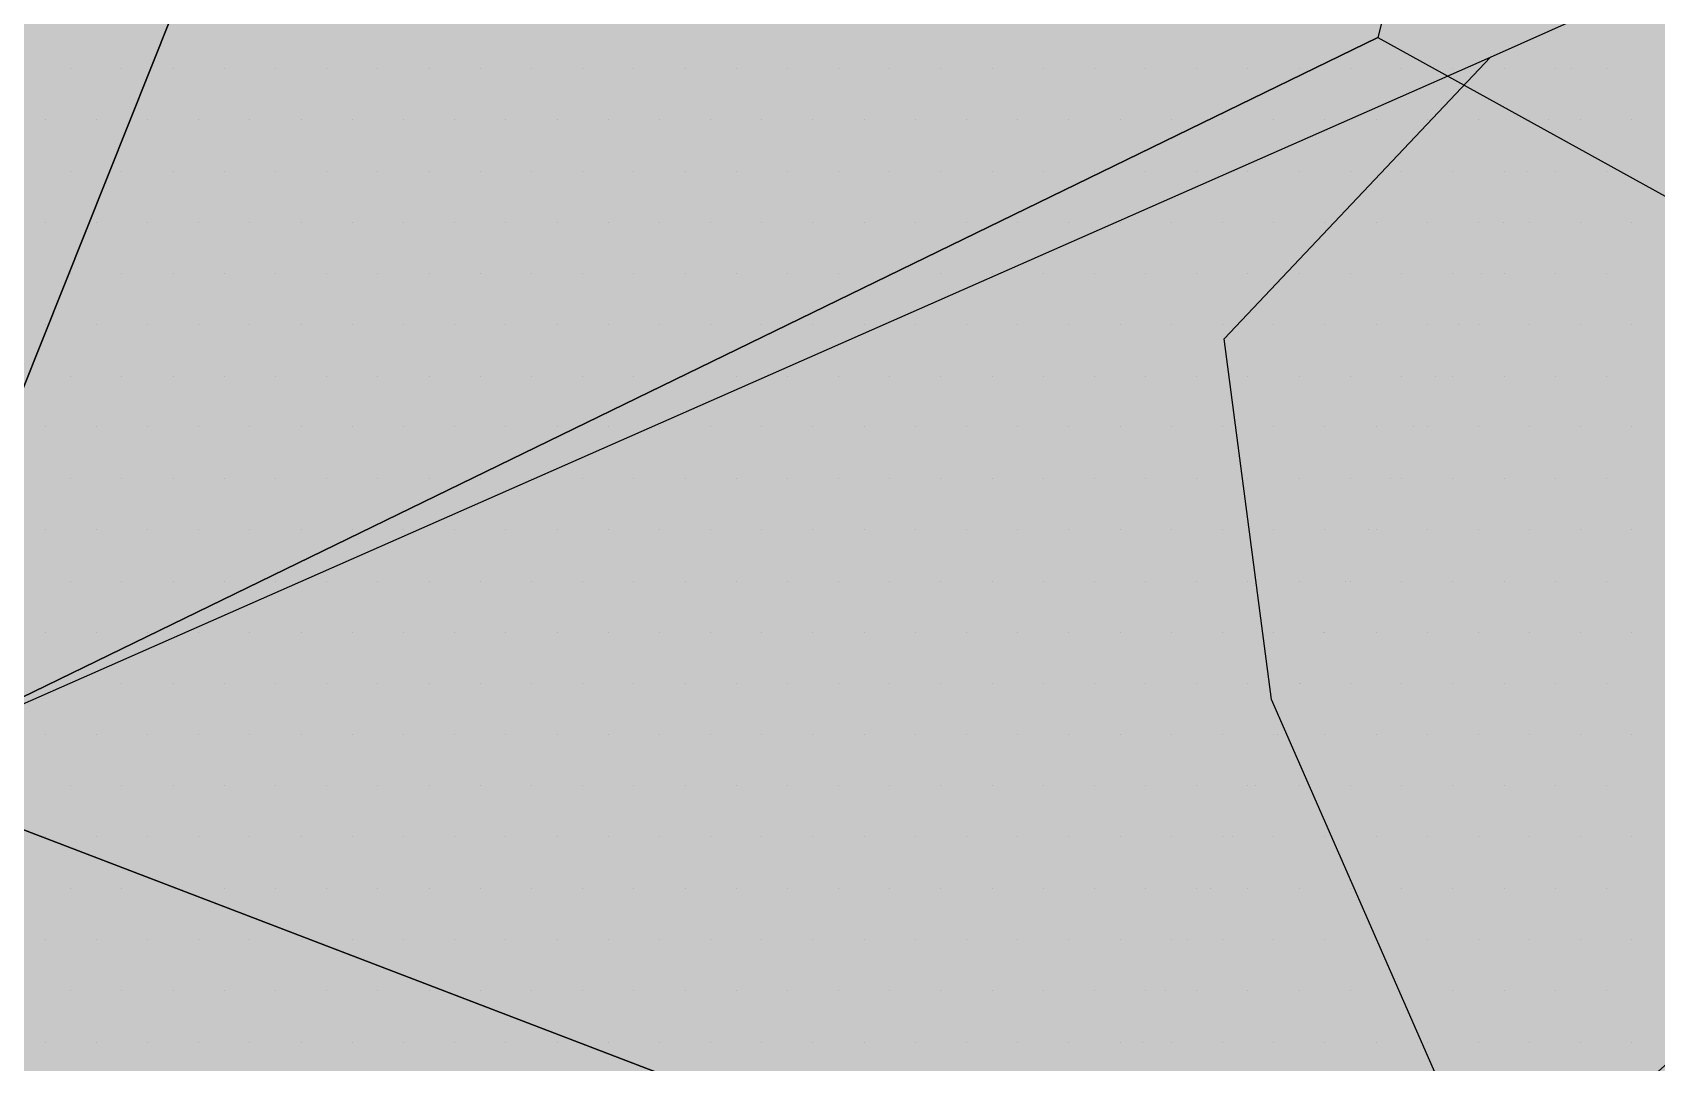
# Paper-space layout 'TOP_A1_00200_01-01-2017_MODELE' of a CAD drawing. Header units: millimetres. Extents: x -52 to 293, y -3 to 294.
# Drawn here: x -16.64 to -13.73, y 57.367 to 59.212 of the extents above; entities that cross this region are included whole.
import ezdxf

# ---------------------------------------------------------------- set-up
doc = ezdxf.new("R2010")
doc.units = ezdxf.units.MM
doc.header["$LTSCALE"] = 2
doc.linetypes.add('CACHEX2', pattern=[0.75, 0.5, -0.25])
for name, color, linetype in [('CALQUE_7', 4, 'Continuous'), ('CARTOUCHE', 7, 'Continuous'), ('rosace', 7, 'Continuous')]:
    doc.layers.add(name, color=color, linetype=linetype)

# ---------------------------------------------------------------- blocks, each defined once
blk = doc.blocks.new('A$C715108E3')
at = {"layer": 'CALQUE_7', "color": 131}
for p, q in [((-7.8185, -10.8542), (-7.8185, -10.8542)), ((-7.7267, -10.8542), (-7.7267, -10.8542)), ((-7.635, -10.8542), (-7.635, -10.8542)), ((-7.5434, -10.8542), (-7.5434, -10.8542)), ((-7.4515, -10.8542), (-7.4515, -10.8542)), ((-7.3597, -10.8542), (-7.3597, -10.8542)), ((-7.2683, -10.8542), (-7.2683, -10.8542)), ((-7.1764, -10.8542), (-7.1764, -10.8542)), ((-7.0846, -10.8542), (-7.0846, -10.8542)), ((-6.9928, -10.8542), (-6.9928, -10.8542)), ((-6.9013, -10.8542), (-6.9013, -10.8542)), ((-6.8095, -10.8542), (-6.8095, -10.8542)), ((-6.7175, -10.8542), (-6.7175, -10.8542)), ((-6.6262, -10.8542), (-6.6262, -10.8542)), ((-6.5342, -10.8542), (-6.5342, -10.8542)), ((-6.4421, -10.8542), (-6.4421, -10.8542)), ((-6.3509, -10.8542), (-6.3509, -10.8542)), ((-6.2589, -10.8542), (-6.2589, -10.8542)), ((-6.1672, -10.8542), (-6.1672, -10.8542)), ((-6.0757, -10.8542), (-6.0757, -10.8542)), ((-5.9841, -10.8542), (-5.9841, -10.8542)), ((-5.8921, -10.8542), (-5.8921, -10.8542)), ((-5.8001, -10.8542), (-5.8001, -10.8542)), ((-5.7088, -10.8542), (-5.7088, -10.8542)), ((-5.6168, -10.8542), (-5.6168, -10.8542)), ((-5.5249, -10.8542), (-5.5249, -10.8542)), ((-5.4335, -10.8542), (-5.4335, -10.8542)), ((-5.3417, -10.8542), (-5.3417, -10.8542)), ((-5.2498, -10.8542), (-5.2498, -10.8542)), ((-5.1584, -10.8542), (-5.1584, -10.8542)), ((-5.1287, -10.8542), (-5.1287, -10.8542)), ((-5.0665, -10.8542), (-5.0665, -10.8542)), ((-7.8642, -10.9455), (-7.8642, -10.9455)), ((-7.7724, -10.9455), (-7.7724, -10.9455)), ((-7.6809, -10.9455), (-7.6809, -10.9455)), ((-7.5891, -10.9455), (-7.5891, -10.9455)), ((-7.4973, -10.9455), (-7.4973, -10.9455)), ((-7.4058, -10.9455), (-7.4058, -10.9455)), ((-7.314, -10.9455), (-7.314, -10.9455)), ((-7.2222, -10.9455), (-7.2222, -10.9455)), ((-7.1307, -10.9455), (-7.1307, -10.9455)), ((-7.0389, -10.9455), (-7.0389, -10.9455)), ((-6.947, -10.9455), (-6.947, -10.9455)), ((-6.855, -10.9455), (-6.855, -10.9455)), ((-6.7637, -10.9455), (-6.7637, -10.9455)), ((-6.6719, -10.9455), (-6.6719, -10.9455)), ((-6.5799, -10.9455), (-6.5799, -10.9455)), ((-6.4886, -10.9455), (-6.4886, -10.9455)), ((-6.3966, -10.9455), (-6.3966, -10.9455)), ((-6.305, -10.9455), (-6.305, -10.9455)), ((-6.2133, -10.9455), (-6.2133, -10.9455)), ((-6.1213, -10.9455), (-6.1213, -10.9455)), ((-6.0296, -10.9455), (-6.0296, -10.9455)), ((-5.9376, -10.9455), (-5.9376, -10.9455)), ((-5.8464, -10.9455), (-5.8464, -10.9455)), ((-5.7543, -10.9455), (-5.7543, -10.9455)), ((-5.6625, -10.9455), (-5.6625, -10.9455)), ((-5.571, -10.9455), (-5.571, -10.9455)), ((-5.4792, -10.9455), (-5.4792, -10.9455)), ((-5.3874, -10.9455), (-5.3874, -10.9455)), ((-5.2959, -10.9455), (-5.2959, -10.9455)), ((-5.2041, -10.9455), (-5.2041, -10.9455)), ((-5.1696, -10.9457), (-5.1696, -10.9457)), ((-5.1123, -10.9457), (-5.1123, -10.9457)), ((-5.0208, -10.9457), (-5.0208, -10.9457)), ((-7.8185, -11.0383), (-7.8185, -11.0383)), ((-7.7267, -11.0383), (-7.7267, -11.0383)), ((-7.635, -11.0383), (-7.635, -11.0383)), ((-7.5434, -11.0383), (-7.5434, -11.0383)), ((-7.4515, -11.0383), (-7.4515, -11.0383)), ((-7.3597, -11.0383), (-7.3597, -11.0383)), ((-7.2683, -11.0383), (-7.2683, -11.0383)), ((-7.1764, -11.0383), (-7.1764, -11.0383)), ((-7.0846, -11.0383), (-7.0846, -11.0383)), ((-6.9928, -11.0383), (-6.9928, -11.0383)), ((-6.9013, -11.0383), (-6.9013, -11.0383)), ((-6.8095, -11.0383), (-6.8095, -11.0383)), ((-6.7175, -11.0383), (-6.7175, -11.0383)), ((-6.6262, -11.0383), (-6.6262, -11.0383)), ((-6.5342, -11.0383), (-6.5342, -11.0383)), ((-6.4421, -11.0383), (-6.4421, -11.0383)), ((-6.3509, -11.0383), (-6.3509, -11.0383)), ((-6.2589, -11.0383), (-6.2589, -11.0383)), ((-6.1672, -11.0383), (-6.1672, -11.0383)), ((-6.0757, -11.0383), (-6.0757, -11.0383)), ((-5.9841, -11.0383), (-5.9841, -11.0383)), ((-5.8921, -11.0383), (-5.8921, -11.0383)), ((-5.8001, -11.0383), (-5.8001, -11.0383)), ((-5.7088, -11.0383), (-5.7088, -11.0383)), ((-5.6168, -11.0383), (-5.6168, -11.0383)), ((-5.5249, -11.0383), (-5.5249, -11.0383)), ((-5.4335, -11.0383), (-5.4335, -11.0383)), ((-5.3417, -11.0383), (-5.3417, -11.0383)), ((-5.2498, -11.0383), (-5.2498, -11.0383)), ((-5.2101, -11.0383), (-5.2101, -11.0383)), ((-5.1584, -11.0383), (-5.1584, -11.0383)), ((-5.0665, -11.0383), (-5.0665, -11.0383)), ((-7.8642, -11.1293), (-7.8642, -11.1293)), ((-7.7724, -11.1293), (-7.7724, -11.1293)), ((-7.6809, -11.1293), (-7.6809, -11.1293)), ((-7.5891, -11.1293), (-7.5891, -11.1293)), ((-7.4973, -11.1293), (-7.4973, -11.1293)), ((-7.4058, -11.1293), (-7.4058, -11.1293)), ((-7.314, -11.1293), (-7.314, -11.1293)), ((-7.2222, -11.1293), (-7.2222, -11.1293)), ((-7.1307, -11.1293), (-7.1307, -11.1293)), ((-7.0389, -11.1293), (-7.0389, -11.1293)), ((-6.947, -11.1293), (-6.947, -11.1293)), ((-6.855, -11.1293), (-6.855, -11.1293)), ((-6.7637, -11.1293), (-6.7637, -11.1293)), ((-6.6719, -11.1293), (-6.6719, -11.1293)), ((-6.5799, -11.1293), (-6.5799, -11.1293)), ((-6.4886, -11.1293), (-6.4886, -11.1293)), ((-6.3966, -11.1293), (-6.3966, -11.1293)), ((-6.305, -11.1293), (-6.305, -11.1293)), ((-6.2133, -11.1293), (-6.2133, -11.1293)), ((-6.1213, -11.1293), (-6.1213, -11.1293)), ((-6.0296, -11.1293), (-6.0296, -11.1293)), ((-5.9376, -11.1293), (-5.9376, -11.1293)), ((-5.8464, -11.1293), (-5.8464, -11.1293)), ((-5.7543, -11.1293), (-5.7543, -11.1293)), ((-5.6625, -11.1293), (-5.6625, -11.1293)), ((-5.571, -11.1293), (-5.571, -11.1293)), ((-5.4792, -11.1293), (-5.4792, -11.1293)), ((-5.3874, -11.1293), (-5.3874, -11.1293)), ((-5.2959, -11.1293), (-5.2959, -11.1293)), ((-5.2502, -11.1295), (-5.2502, -11.1295)), ((-5.2041, -11.1295), (-5.2041, -11.1295)), ((-5.1123, -11.1295), (-5.1123, -11.1295)), ((-5.0208, -11.1295), (-5.0208, -11.1295)), ((-7.8185, -11.2208), (-7.8185, -11.2208)), ((-7.7267, -11.2208), (-7.7267, -11.2208)), ((-7.635, -11.2208), (-7.635, -11.2208)), ((-7.5434, -11.2208), (-7.5434, -11.2208)), ((-7.4515, -11.2208), (-7.4515, -11.2208)), ((-7.3597, -11.2208), (-7.3597, -11.2208)), ((-7.2683, -11.2208), (-7.2683, -11.2208)), ((-7.1764, -11.2208), (-7.1764, -11.2208)), ((-7.0846, -11.2208), (-7.0846, -11.2208)), ((-6.9928, -11.2208), (-6.9928, -11.2208)), ((-6.9013, -11.2208), (-6.9013, -11.2208)), ((-6.8095, -11.2208), (-6.8095, -11.2208)), ((-6.7175, -11.2208), (-6.7175, -11.2208)), ((-6.6262, -11.2208), (-6.6262, -11.2208)), ((-6.5342, -11.2208), (-6.5342, -11.2208)), ((-6.4421, -11.2208), (-6.4421, -11.2208)), ((-6.3509, -11.2208), (-6.3509, -11.2208)), ((-6.2589, -11.2208), (-6.2589, -11.2208)), ((-6.1672, -11.2208), (-6.1672, -11.2208)), ((-6.0757, -11.2208), (-6.0757, -11.2208)), ((-5.9841, -11.2208), (-5.9841, -11.2208)), ((-5.8921, -11.2208), (-5.8921, -11.2208)), ((-5.8001, -11.2208), (-5.8001, -11.2208)), ((-5.7088, -11.2208), (-5.7088, -11.2208)), ((-5.6168, -11.2208), (-5.6168, -11.2208)), ((-5.5249, -11.2208), (-5.5249, -11.2208)), ((-5.4335, -11.2208), (-5.4335, -11.2208)), ((-5.3417, -11.2208), (-5.3417, -11.2208)), ((-5.291, -11.2208), (-5.291, -11.2208)), ((-5.2498, -11.2208), (-5.2498, -11.2208)), ((-5.1584, -11.2208), (-5.1584, -11.2208)), ((-5.0665, -11.2208), (-5.0665, -11.2208)), ((-7.8642, -11.3132), (-7.8642, -11.3132)), ((-7.7724, -11.3132), (-7.7724, -11.3132)), ((-7.6809, -11.3132), (-7.6809, -11.3132)), ((-7.5891, -11.3132), (-7.5891, -11.3132)), ((-7.4973, -11.3132), (-7.4973, -11.3132)), ((-7.4058, -11.3132), (-7.4058, -11.3132)), ((-7.314, -11.3132), (-7.314, -11.3132)), ((-7.2222, -11.3132), (-7.2222, -11.3132)), ((-7.1307, -11.3132), (-7.1307, -11.3132)), ((-7.0389, -11.3132), (-7.0389, -11.3132)), ((-6.947, -11.3132), (-6.947, -11.3132)), ((-6.855, -11.3132), (-6.855, -11.3132)), ((-6.7637, -11.3132), (-6.7637, -11.3132)), ((-6.6719, -11.3132), (-6.6719, -11.3132)), ((-6.5799, -11.3132), (-6.5799, -11.3132)), ((-6.4886, -11.3132), (-6.4886, -11.3132)), ((-6.3966, -11.3132), (-6.3966, -11.3132)), ((-6.305, -11.3132), (-6.305, -11.3132)), ((-6.2133, -11.3132), (-6.2133, -11.3132)), ((-6.1213, -11.3132), (-6.1213, -11.3132)), ((-6.0296, -11.3132), (-6.0296, -11.3132)), ((-5.9376, -11.3132), (-5.9376, -11.3132)), ((-5.8464, -11.3132), (-5.8464, -11.3132)), ((-5.7543, -11.3132), (-5.7543, -11.3132)), ((-5.6625, -11.3132), (-5.6625, -11.3132)), ((-5.571, -11.3132), (-5.571, -11.3132)), ((-5.4792, -11.3132), (-5.4792, -11.3132)), ((-5.3874, -11.3132), (-5.3874, -11.3132)), ((-5.3313, -11.3132), (-5.3313, -11.3132)), ((-5.2959, -11.3132), (-5.2959, -11.3132)), ((-5.2041, -11.3132), (-5.2041, -11.3132)), ((-5.1123, -11.3132), (-5.1123, -11.3132)), ((-5.0208, -11.3132), (-5.0208, -11.3132)), ((-7.8185, -11.4048), (-7.8185, -11.4048)), ((-7.7267, -11.4048), (-7.7267, -11.4048)), ((-7.635, -11.4048), (-7.635, -11.4048)), ((-7.5434, -11.4048), (-7.5434, -11.4048)), ((-7.4515, -11.4048), (-7.4515, -11.4048)), ((-7.3597, -11.4048), (-7.3597, -11.4048)), ((-7.2683, -11.4048), (-7.2683, -11.4048)), ((-7.1764, -11.4048), (-7.1764, -11.4048)), ((-7.0846, -11.4048), (-7.0846, -11.4048)), ((-6.9928, -11.4048), (-6.9928, -11.4048)), ((-6.9013, -11.4048), (-6.9013, -11.4048)), ((-6.8095, -11.4048), (-6.8095, -11.4048)), ((-6.7175, -11.4048), (-6.7175, -11.4048)), ((-6.6262, -11.4048), (-6.6262, -11.4048)), ((-6.5342, -11.4048), (-6.5342, -11.4048)), ((-6.4421, -11.4048), (-6.4421, -11.4048)), ((-6.3509, -11.4048), (-6.3509, -11.4048)), ((-6.2589, -11.4048), (-6.2589, -11.4048)), ((-6.1672, -11.4048), (-6.1672, -11.4048)), ((-6.0757, -11.4048), (-6.0757, -11.4048)), ((-5.9841, -11.4048), (-5.9841, -11.4048)), ((-5.8921, -11.4048), (-5.8921, -11.4048)), ((-5.8001, -11.4048), (-5.8001, -11.4048)), ((-5.7088, -11.4048), (-5.7088, -11.4048)), ((-5.6168, -11.4048), (-5.6168, -11.4048)), ((-5.5249, -11.4048), (-5.5249, -11.4048)), ((-5.4335, -11.4048), (-5.4335, -11.4048)), ((-5.3722, -11.4048), (-5.3722, -11.4048)), ((-5.3417, -11.4048), (-5.3417, -11.4048)), ((-5.2498, -11.4048), (-5.2498, -11.4048)), ((-5.1584, -11.4048), (-5.1584, -11.4048)), ((-5.0665, -11.4048), (-5.0665, -11.4048)), ((-7.8642, -11.4959), (-7.8642, -11.4959)), ((-7.7724, -11.4959), (-7.7724, -11.4959)), ((-7.6809, -11.4959), (-7.6809, -11.4959)), ((-7.5891, -11.4959), (-7.5891, -11.4959)), ((-7.4973, -11.4959), (-7.4973, -11.4959)), ((-7.4058, -11.4959), (-7.4058, -11.4959)), ((-7.314, -11.4959), (-7.314, -11.4959)), ((-7.2222, -11.4959), (-7.2222, -11.4959)), ((-7.1307, -11.4959), (-7.1307, -11.4959)), ((-7.0389, -11.4959), (-7.0389, -11.4959)), ((-6.947, -11.4959), (-6.947, -11.4959)), ((-6.855, -11.4959), (-6.855, -11.4959)), ((-6.7637, -11.4959), (-6.7637, -11.4959)), ((-6.6719, -11.4959), (-6.6719, -11.4959)), ((-6.5799, -11.4959), (-6.5799, -11.4959)), ((-6.4886, -11.4959), (-6.4886, -11.4959)), ((-6.3966, -11.4959), (-6.3966, -11.4959)), ((-6.305, -11.4959), (-6.305, -11.4959)), ((-6.2133, -11.4959), (-6.2133, -11.4959)), ((-6.1213, -11.4959), (-6.1213, -11.4959)), ((-6.0296, -11.4959), (-6.0296, -11.4959)), ((-5.9376, -11.4959), (-5.9376, -11.4959)), ((-5.8464, -11.4959), (-5.8464, -11.4959)), ((-5.7543, -11.4959), (-5.7543, -11.4959)), ((-5.6625, -11.4959), (-5.6625, -11.4959)), ((-5.571, -11.4959), (-5.571, -11.4959)), ((-5.4792, -11.4959), (-5.4792, -11.4959)), ((-5.4125, -11.4959), (-5.4125, -11.4959)), ((-5.3874, -11.4959), (-5.3874, -11.4959)), ((-5.2959, -11.4959), (-5.2959, -11.4959)), ((-5.2041, -11.4959), (-5.2041, -11.4959)), ((-5.1123, -11.4959), (-5.1123, -11.4959)), ((-5.0208, -11.4959), (-5.0208, -11.4959)), ((-7.8185, -11.5885), (-7.8185, -11.5885)), ((-7.7267, -11.5885), (-7.7267, -11.5885)), ((-7.635, -11.5885), (-7.635, -11.5885)), ((-7.5434, -11.5885), (-7.5434, -11.5885)), ((-7.4515, -11.5885), (-7.4515, -11.5885)), ((-7.3597, -11.5885), (-7.3597, -11.5885)), ((-7.2683, -11.5885), (-7.2683, -11.5885)), ((-7.1764, -11.5885), (-7.1764, -11.5885)), ((-7.0846, -11.5885), (-7.0846, -11.5885)), ((-6.9928, -11.5885), (-6.9928, -11.5885)), ((-6.9013, -11.5885), (-6.9013, -11.5885)), ((-6.8095, -11.5885), (-6.8095, -11.5885)), ((-6.7175, -11.5885), (-6.7175, -11.5885)), ((-6.6262, -11.5885), (-6.6262, -11.5885)), ((-6.5342, -11.5885), (-6.5342, -11.5885)), ((-6.4421, -11.5885), (-6.4421, -11.5885)), ((-6.3509, -11.5885), (-6.3509, -11.5885)), ((-6.2589, -11.5885), (-6.2589, -11.5885)), ((-6.1672, -11.5885), (-6.1672, -11.5885)), ((-6.0757, -11.5885), (-6.0757, -11.5885)), ((-5.9841, -11.5885), (-5.9841, -11.5885)), ((-5.8921, -11.5885), (-5.8921, -11.5885)), ((-5.8001, -11.5885), (-5.8001, -11.5885)), ((-5.7088, -11.5885), (-5.7088, -11.5885)), ((-5.6168, -11.5885), (-5.6168, -11.5885)), ((-5.5249, -11.5885), (-5.5249, -11.5885)), ((-5.4526, -11.5885), (-5.4526, -11.5885)), ((-5.4335, -11.5885), (-5.4335, -11.5885)), ((-5.3417, -11.5885), (-5.3417, -11.5885)), ((-5.2498, -11.5885), (-5.2498, -11.5885)), ((-5.1584, -11.5885), (-5.1584, -11.5885)), ((-5.0665, -11.5885), (-5.0665, -11.5885)), ((-7.8642, -11.68), (-7.8642, -11.68)), ((-7.7724, -11.68), (-7.7724, -11.68)), ((-7.6809, -11.68), (-7.6809, -11.68)), ((-7.5891, -11.68), (-7.5891, -11.68)), ((-7.4973, -11.68), (-7.4973, -11.68)), ((-7.4058, -11.68), (-7.4058, -11.68)), ((-7.314, -11.68), (-7.314, -11.68)), ((-7.2222, -11.68), (-7.2222, -11.68)), ((-7.1307, -11.68), (-7.1307, -11.68)), ((-7.0389, -11.68), (-7.0389, -11.68)), ((-6.947, -11.68), (-6.947, -11.68)), ((-6.855, -11.68), (-6.855, -11.68)), ((-6.7637, -11.68), (-6.7637, -11.68)), ((-6.6719, -11.68), (-6.6719, -11.68)), ((-6.5799, -11.68), (-6.5799, -11.68)), ((-6.4886, -11.68), (-6.4886, -11.68)), ((-6.3966, -11.68), (-6.3966, -11.68)), ((-6.305, -11.68), (-6.305, -11.68)), ((-6.2133, -11.68), (-6.2133, -11.68)), ((-6.1213, -11.68), (-6.1213, -11.68)), ((-6.0296, -11.68), (-6.0296, -11.68)), ((-5.9376, -11.68), (-5.9376, -11.68)), ((-5.8464, -11.68), (-5.8464, -11.68)), ((-5.7543, -11.68), (-5.7543, -11.68)), ((-5.6625, -11.68), (-5.6625, -11.68)), ((-5.571, -11.68), (-5.571, -11.68)), ((-5.4933, -11.68), (-5.4933, -11.68)), ((-5.4792, -11.68), (-5.4792, -11.68)), ((-5.3874, -11.68), (-5.3874, -11.68)), ((-5.2959, -11.68), (-5.2959, -11.68)), ((-5.2041, -11.68), (-5.2041, -11.68)), ((-5.1123, -11.68), (-5.1123, -11.68)), ((-5.0208, -11.68), (-5.0208, -11.68)), ((-7.8185, -11.7722), (-7.8185, -11.7722)), ((-7.7267, -11.7722), (-7.7267, -11.7722)), ((-7.635, -11.7722), (-7.635, -11.7722)), ((-7.5434, -11.7722), (-7.5434, -11.7722)), ((-7.4515, -11.7722), (-7.4515, -11.7722)), ((-7.3597, -11.7722), (-7.3597, -11.7722)), ((-7.2683, -11.7722), (-7.2683, -11.7722)), ((-7.1764, -11.7722), (-7.1764, -11.7722)), ((-7.0846, -11.7722), (-7.0846, -11.7722)), ((-6.9928, -11.7722), (-6.9928, -11.7722)), ((-6.9013, -11.7722), (-6.9013, -11.7722)), ((-6.8095, -11.7722), (-6.8095, -11.7722)), ((-6.7175, -11.7722), (-6.7175, -11.7722)), ((-6.6262, -11.7722), (-6.6262, -11.7722)), ((-6.5342, -11.7722), (-6.5342, -11.7722)), ((-6.4421, -11.7722), (-6.4421, -11.7722)), ((-6.3509, -11.7722), (-6.3509, -11.7722)), ((-6.2589, -11.7722), (-6.2589, -11.7722)), ((-6.1672, -11.7722), (-6.1672, -11.7722)), ((-6.0757, -11.7722), (-6.0757, -11.7722)), ((-5.9841, -11.7722), (-5.9841, -11.7722)), ((-5.8921, -11.7722), (-5.8921, -11.7722)), ((-5.8001, -11.7722), (-5.8001, -11.7722)), ((-5.7088, -11.7722), (-5.7088, -11.7722)), ((-5.6168, -11.7722), (-5.6168, -11.7722)), ((-5.5336, -11.7722), (-5.5336, -11.7722)), ((-5.5248, -11.7722), (-5.5248, -11.7722)), ((-5.4335, -11.7722), (-5.4335, -11.7722)), ((-5.3417, -11.7722), (-5.3417, -11.7722)), ((-5.2498, -11.7722), (-5.2498, -11.7722)), ((-5.1584, -11.7722), (-5.1584, -11.7722)), ((-5.0665, -11.7722), (-5.0665, -11.7722)), ((-7.8642, -11.8636), (-7.8642, -11.8636)), ((-7.7724, -11.8636), (-7.7724, -11.8636)), ((-7.6809, -11.8636), (-7.6809, -11.8636)), ((-7.5891, -11.8636), (-7.5891, -11.8636)), ((-7.4973, -11.8636), (-7.4973, -11.8636)), ((-7.4058, -11.8636), (-7.4058, -11.8636)), ((-7.314, -11.8636), (-7.314, -11.8636)), ((-7.2222, -11.8636), (-7.2222, -11.8636)), ((-7.1307, -11.8636), (-7.1307, -11.8636)), ((-7.0389, -11.8636), (-7.0389, -11.8636)), ((-6.947, -11.8636), (-6.947, -11.8636)), ((-6.855, -11.8636), (-6.855, -11.8636)), ((-6.7637, -11.8636), (-6.7637, -11.8636)), ((-6.6719, -11.8636), (-6.6719, -11.8636)), ((-6.5799, -11.8636), (-6.5799, -11.8636)), ((-6.4886, -11.8636), (-6.4886, -11.8636)), ((-6.3966, -11.8636), (-6.3966, -11.8636)), ((-6.305, -11.8636), (-6.305, -11.8636)), ((-6.2133, -11.8636), (-6.2133, -11.8636)), ((-6.1213, -11.8636), (-6.1213, -11.8636)), ((-6.0296, -11.8636), (-6.0296, -11.8636)), ((-5.9376, -11.8636), (-5.9376, -11.8636)), ((-5.8464, -11.8636), (-5.8464, -11.8636)), ((-5.7543, -11.8636), (-5.7543, -11.8636)), ((-5.6625, -11.8636), (-5.6625, -11.8636)), ((-5.5739, -11.8636), (-5.5739, -11.8636)), ((-5.5712, -11.8636), (-5.5712, -11.8636)), ((-5.4792, -11.8636), (-5.4792, -11.8636)), ((-5.3874, -11.8636), (-5.3874, -11.8636)), ((-5.2959, -11.8636), (-5.2959, -11.8636)), ((-5.2041, -11.8636), (-5.2041, -11.8636)), ((-5.1123, -11.8636), (-5.1123, -11.8636)), ((-5.0208, -11.8636), (-5.0208, -11.8636)), ((-7.8185, -11.9551), (-7.8185, -11.9551)), ((-7.7267, -11.9551), (-7.7267, -11.9551)), ((-7.635, -11.9551), (-7.635, -11.9551)), ((-7.5434, -11.9551), (-7.5434, -11.9551)), ((-7.4515, -11.9551), (-7.4515, -11.9551)), ((-7.3597, -11.9551), (-7.3597, -11.9551)), ((-7.2683, -11.9551), (-7.2683, -11.9551)), ((-7.1764, -11.9551), (-7.1764, -11.9551)), ((-7.0846, -11.9551), (-7.0846, -11.9551)), ((-6.9928, -11.9551), (-6.9928, -11.9551)), ((-6.9013, -11.9551), (-6.9013, -11.9551)), ((-6.8095, -11.9551), (-6.8095, -11.9551)), ((-6.7175, -11.9551), (-6.7175, -11.9551)), ((-6.6262, -11.9551), (-6.6262, -11.9551)), ((-6.5342, -11.9551), (-6.5342, -11.9551)), ((-6.4421, -11.9551), (-6.4421, -11.9551)), ((-6.3509, -11.9551), (-6.3509, -11.9551)), ((-6.2589, -11.9551), (-6.2589, -11.9551)), ((-6.1672, -11.9551), (-6.1672, -11.9551)), ((-6.0757, -11.9551), (-6.0757, -11.9551)), ((-5.9841, -11.9551), (-5.9841, -11.9551)), ((-5.8921, -11.9551), (-5.8921, -11.9551)), ((-5.8001, -11.9551), (-5.8001, -11.9551)), ((-5.7088, -11.9551), (-5.7088, -11.9551)), ((-5.6168, -11.9551), (-5.6168, -11.9551)), ((-5.6145, -11.9551), (-5.6145, -11.9551)), ((-5.5248, -11.9551), (-5.5248, -11.9551)), ((-5.4335, -11.9551), (-5.4335, -11.9551)), ((-5.3417, -11.9551), (-5.3417, -11.9551)), ((-5.2498, -11.9551), (-5.2498, -11.9551)), ((-5.1584, -11.9551), (-5.1584, -11.9551)), ((-5.0665, -11.9551), (-5.0665, -11.9551)), ((-7.8642, -12.0473), (-7.8642, -12.0473)), ((-7.7724, -12.0473), (-7.7724, -12.0473)), ((-7.6809, -12.0473), (-7.6809, -12.0473)), ((-7.5891, -12.0473), (-7.5891, -12.0473)), ((-7.4973, -12.0473), (-7.4973, -12.0473)), ((-7.4058, -12.0473), (-7.4058, -12.0473)), ((-7.314, -12.0473), (-7.314, -12.0473)), ((-7.2222, -12.0473), (-7.2222, -12.0473)), ((-7.1307, -12.0473), (-7.1307, -12.0473)), ((-7.0389, -12.0473), (-7.0389, -12.0473)), ((-6.947, -12.0473), (-6.947, -12.0473)), ((-6.855, -12.0473), (-6.855, -12.0473)), ((-6.7637, -12.0473), (-6.7637, -12.0473)), ((-6.6719, -12.0473), (-6.6719, -12.0473)), ((-6.5799, -12.0473), (-6.5799, -12.0473)), ((-6.4886, -12.0473), (-6.4886, -12.0473)), ((-6.3966, -12.0473), (-6.3966, -12.0473)), ((-6.305, -12.0473), (-6.305, -12.0473)), ((-6.2133, -12.0473), (-6.2133, -12.0473)), ((-6.1213, -12.0473), (-6.1213, -12.0473)), ((-6.0296, -12.0473), (-6.0296, -12.0473)), ((-5.9376, -12.0473), (-5.9376, -12.0473)), ((-5.8464, -12.0473), (-5.8464, -12.0473)), ((-5.7543, -12.0473), (-5.7543, -12.0473)), ((-5.6625, -12.0473), (-5.6625, -12.0473)), ((-5.655, -12.0473), (-5.655, -12.0473)), ((-5.5712, -12.0473), (-5.5712, -12.0473)), ((-5.4792, -12.0473), (-5.4792, -12.0473)), ((-5.3874, -12.0473), (-5.3874, -12.0473)), ((-5.2959, -12.0473), (-5.2959, -12.0473)), ((-5.2041, -12.0473), (-5.2041, -12.0473)), ((-5.1123, -12.0473), (-5.1123, -12.0473)), ((-5.0208, -12.0473), (-5.0208, -12.0473)), ((-7.8185, -12.1388), (-7.8185, -12.1388)), ((-7.7267, -12.1388), (-7.7267, -12.1388)), ((-7.635, -12.1388), (-7.635, -12.1388)), ((-7.5434, -12.1388), (-7.5434, -12.1388)), ((-7.4515, -12.1388), (-7.4515, -12.1388)), ((-7.3597, -12.1388), (-7.3597, -12.1388)), ((-7.2683, -12.1388), (-7.2683, -12.1388)), ((-7.1764, -12.1388), (-7.1764, -12.1388)), ((-7.0846, -12.1388), (-7.0846, -12.1388)), ((-6.9928, -12.1388), (-6.9928, -12.1388)), ((-6.9013, -12.1388), (-6.9013, -12.1388)), ((-6.8095, -12.1388), (-6.8095, -12.1388)), ((-6.7175, -12.1388), (-6.7175, -12.1388)), ((-6.6262, -12.1388), (-6.6262, -12.1388)), ((-6.5342, -12.1388), (-6.5342, -12.1388)), ((-6.4421, -12.1388), (-6.4421, -12.1388)), ((-6.3509, -12.1388), (-6.3509, -12.1388)), ((-6.2589, -12.1388), (-6.2589, -12.1388)), ((-6.1672, -12.1388), (-6.1672, -12.1388)), ((-6.0757, -12.1388), (-6.0757, -12.1388)), ((-5.9841, -12.1388), (-5.9841, -12.1388)), ((-5.8921, -12.1388), (-5.8921, -12.1388)), ((-5.8001, -12.1388), (-5.8001, -12.1388)), ((-5.7088, -12.1388), (-5.7088, -12.1388)), ((-5.6951, -12.1388), (-5.6951, -12.1388)), ((-5.6168, -12.1388), (-5.6168, -12.1388)), ((-5.5248, -12.1388), (-5.5248, -12.1388)), ((-5.4335, -12.1388), (-5.4335, -12.1388)), ((-5.3417, -12.1388), (-5.3417, -12.1388)), ((-5.2498, -12.1388), (-5.2498, -12.1388)), ((-5.1584, -12.1388), (-5.1584, -12.1388)), ((-5.0665, -12.1388), (-5.0665, -12.1388)), ((-7.8642, -12.23), (-7.8642, -12.23)), ((-7.7724, -12.23), (-7.7724, -12.23)), ((-7.6809, -12.23), (-7.6809, -12.23)), ((-7.5891, -12.23), (-7.5891, -12.23)), ((-7.4973, -12.23), (-7.4973, -12.23)), ((-7.4058, -12.23), (-7.4058, -12.23)), ((-7.314, -12.23), (-7.314, -12.23)), ((-7.2222, -12.23), (-7.2222, -12.23)), ((-7.1307, -12.23), (-7.1307, -12.23)), ((-7.0389, -12.23), (-7.0389, -12.23)), ((-6.947, -12.23), (-6.947, -12.23)), ((-6.855, -12.23), (-6.855, -12.23)), ((-6.7637, -12.23), (-6.7637, -12.23)), ((-6.6719, -12.23), (-6.6719, -12.23)), ((-6.5799, -12.23), (-6.5799, -12.23)), ((-6.4886, -12.23), (-6.4886, -12.23)), ((-6.3966, -12.23), (-6.3966, -12.23)), ((-6.305, -12.23), (-6.305, -12.23)), ((-6.2133, -12.23), (-6.2133, -12.23)), ((-6.1213, -12.23), (-6.1213, -12.23)), ((-6.0296, -12.23), (-6.0296, -12.23)), ((-5.9376, -12.23), (-5.9376, -12.23)), ((-5.8464, -12.23), (-5.8464, -12.23)), ((-5.7543, -12.23), (-5.7543, -12.23)), ((-5.736, -12.23), (-5.736, -12.23)), ((-5.6625, -12.23), (-5.6625, -12.23)), ((-5.5712, -12.23), (-5.5712, -12.23)), ((-5.4792, -12.23), (-5.4792, -12.23)), ((-5.3874, -12.23), (-5.3874, -12.23)), ((-5.2959, -12.23), (-5.2959, -12.23)), ((-5.2041, -12.23), (-5.2041, -12.23)), ((-5.1123, -12.23), (-5.1123, -12.23)), ((-5.0208, -12.23), (-5.0208, -12.23)), ((-7.8185, -12.3224), (-7.8185, -12.3224)), ((-7.7267, -12.3224), (-7.7267, -12.3224)), ((-7.635, -12.3224), (-7.635, -12.3224)), ((-7.5434, -12.3224), (-7.5434, -12.3224)), ((-7.4515, -12.3224), (-7.4515, -12.3224)), ((-7.3597, -12.3224), (-7.3597, -12.3224)), ((-7.2683, -12.3224), (-7.2683, -12.3224)), ((-7.1764, -12.3224), (-7.1764, -12.3224)), ((-7.0846, -12.3224), (-7.0846, -12.3224)), ((-6.9928, -12.3224), (-6.9928, -12.3224)), ((-6.9013, -12.3224), (-6.9013, -12.3224)), ((-6.8095, -12.3224), (-6.8095, -12.3224)), ((-6.7175, -12.3224), (-6.7175, -12.3224)), ((-6.6262, -12.3224), (-6.6262, -12.3224)), ((-6.5342, -12.3224), (-6.5342, -12.3224)), ((-6.4421, -12.3224), (-6.4421, -12.3224)), ((-6.3509, -12.3224), (-6.3509, -12.3224)), ((-6.2589, -12.3224), (-6.2589, -12.3224)), ((-6.1672, -12.3224), (-6.1672, -12.3224)), ((-6.0757, -12.3224), (-6.0757, -12.3224)), ((-5.9841, -12.3224), (-5.9841, -12.3224)), ((-5.8921, -12.3224), (-5.8921, -12.3224)), ((-5.8001, -12.3224), (-5.8001, -12.3224)), ((-5.7761, -12.3224), (-5.7761, -12.3224)), ((-5.7088, -12.3224), (-5.7088, -12.3224)), ((-5.6168, -12.3224), (-5.6168, -12.3224)), ((-5.5248, -12.3224), (-5.5248, -12.3224)), ((-5.4335, -12.3224), (-5.4335, -12.3224)), ((-5.3417, -12.3224), (-5.3417, -12.3224)), ((-5.2498, -12.3224), (-5.2498, -12.3224)), ((-5.1584, -12.3224), (-5.1584, -12.3224)), ((-5.0665, -12.3224), (-5.0665, -12.3224)), ((-7.8642, -12.4139), (-7.8642, -12.4139)), ((-7.7724, -12.4139), (-7.7724, -12.4139)), ((-7.6809, -12.4139), (-7.6809, -12.4139)), ((-7.5891, -12.4139), (-7.5891, -12.4139)), ((-7.4973, -12.4139), (-7.4973, -12.4139)), ((-7.4058, -12.4139), (-7.4058, -12.4139)), ((-7.314, -12.4139), (-7.314, -12.4139)), ((-7.2222, -12.4139), (-7.2222, -12.4139)), ((-7.1307, -12.4139), (-7.1307, -12.4139)), ((-7.0389, -12.4139), (-7.0389, -12.4139)), ((-6.947, -12.4139), (-6.947, -12.4139)), ((-6.855, -12.4139), (-6.855, -12.4139)), ((-6.7637, -12.4139), (-6.7637, -12.4139)), ((-6.6719, -12.4139), (-6.6719, -12.4139)), ((-6.5799, -12.4139), (-6.5799, -12.4139)), ((-6.4886, -12.4139), (-6.4886, -12.4139)), ((-6.3966, -12.4139), (-6.3966, -12.4139)), ((-6.305, -12.4139), (-6.305, -12.4139)), ((-6.2133, -12.4139), (-6.2133, -12.4139)), ((-6.1213, -12.4139), (-6.1213, -12.4139)), ((-6.0296, -12.4139), (-6.0296, -12.4139)), ((-5.9376, -12.4139), (-5.9376, -12.4139)), ((-5.8464, -12.4139), (-5.8464, -12.4139)), ((-5.8166, -12.4139), (-5.8166, -12.4139)), ((-5.7545, -12.4139), (-5.7545, -12.4139)), ((-5.6625, -12.4139), (-5.6625, -12.4139)), ((-5.5712, -12.4139), (-5.5712, -12.4139)), ((-5.4792, -12.4139), (-5.4792, -12.4139)), ((-5.3874, -12.4139), (-5.3874, -12.4139)), ((-5.2959, -12.4139), (-5.2959, -12.4139)), ((-5.2041, -12.4139), (-5.2041, -12.4139)), ((-5.1123, -12.4139), (-5.1123, -12.4139)), ((-5.0208, -12.4139), (-5.0208, -12.4139)), ((-7.8185, -12.5053), (-7.8185, -12.5053)), ((-7.7267, -12.5053), (-7.7267, -12.5053)), ((-7.635, -12.5053), (-7.635, -12.5053)), ((-7.5434, -12.5053), (-7.5434, -12.5053)), ((-7.4515, -12.5053), (-7.4515, -12.5053)), ((-7.3597, -12.5053), (-7.3597, -12.5053)), ((-7.2683, -12.5053), (-7.2683, -12.5053)), ((-7.1764, -12.5053), (-7.1764, -12.5053)), ((-7.0846, -12.5053), (-7.0846, -12.5053)), ((-6.9928, -12.5053), (-6.9928, -12.5053)), ((-6.9013, -12.5053), (-6.9013, -12.5053)), ((-6.8095, -12.5053), (-6.8095, -12.5053)), ((-6.7175, -12.5053), (-6.7175, -12.5053)), ((-6.6262, -12.5053), (-6.6262, -12.5053)), ((-6.5342, -12.5053), (-6.5342, -12.5053)), ((-6.4421, -12.5053), (-6.4421, -12.5053)), ((-6.3509, -12.5053), (-6.3509, -12.5053)), ((-6.2589, -12.5053), (-6.2589, -12.5053)), ((-6.1672, -12.5053), (-6.1672, -12.5053)), ((-6.0757, -12.5053), (-6.0757, -12.5053)), ((-5.9841, -12.5053), (-5.9841, -12.5053)), ((-5.8921, -12.5053), (-5.8921, -12.5053)), ((-5.857, -12.5053), (-5.857, -12.5053)), ((-5.8001, -12.5053), (-5.8001, -12.5053)), ((-5.7088, -12.5053), (-5.7088, -12.5053)), ((-5.6168, -12.5053), (-5.6168, -12.5053)), ((-5.5248, -12.5053), (-5.5248, -12.5053)), ((-5.4335, -12.5053), (-5.4335, -12.5053)), ((-5.3417, -12.5053), (-5.3417, -12.5053)), ((-5.2498, -12.5053), (-5.2498, -12.5053)), ((-5.1584, -12.5053), (-5.1584, -12.5053)), ((-5.0665, -12.5053), (-5.0665, -12.5053)), ((-7.8642, -12.5977), (-7.8642, -12.5977)), ((-7.7724, -12.5977), (-7.7724, -12.5977)), ((-7.6809, -12.5977), (-7.6809, -12.5977)), ((-7.5891, -12.5977), (-7.5891, -12.5977)), ((-7.4973, -12.5977), (-7.4973, -12.5977)), ((-7.4058, -12.5977), (-7.4058, -12.5977)), ((-7.314, -12.5977), (-7.314, -12.5977)), ((-7.2222, -12.5977), (-7.2222, -12.5977)), ((-7.1307, -12.5977), (-7.1307, -12.5977)), ((-7.0389, -12.5977), (-7.0389, -12.5977)), ((-6.947, -12.5977), (-6.947, -12.5977)), ((-6.855, -12.5977), (-6.855, -12.5977)), ((-6.7637, -12.5977), (-6.7637, -12.5977)), ((-6.6719, -12.5977), (-6.6719, -12.5977)), ((-6.5799, -12.5977), (-6.5799, -12.5977)), ((-6.4886, -12.5977), (-6.4886, -12.5977)), ((-6.3966, -12.5977), (-6.3966, -12.5977)), ((-6.305, -12.5977), (-6.305, -12.5977)), ((-6.2133, -12.5977), (-6.2133, -12.5977)), ((-6.1213, -12.5977), (-6.1213, -12.5977)), ((-6.0296, -12.5977), (-6.0296, -12.5977)), ((-5.9376, -12.5977), (-5.9376, -12.5977)), ((-5.8975, -12.5977), (-5.8975, -12.5977)), ((-5.8465, -12.5977), (-5.8465, -12.5977)), ((-5.7545, -12.5977), (-5.7545, -12.5977)), ((-5.6625, -12.5977), (-5.6625, -12.5977)), ((-5.5712, -12.5977), (-5.5712, -12.5977)), ((-5.4792, -12.5977), (-5.4792, -12.5977)), ((-5.3874, -12.5977), (-5.3874, -12.5977)), ((-5.2959, -12.5977), (-5.2959, -12.5977)), ((-5.2041, -12.5977), (-5.2041, -12.5977)), ((-5.1123, -12.5977), (-5.1123, -12.5977)), ((-5.0208, -12.5977), (-5.0208, -12.5977))]:
    blk.add_line(p, q, dxfattribs=at)
blk = doc.blocks.new('A$C581E6685')
at = {"layer": 'rosace'}
for color, points in [(32, [(-39.8519, 24.2064), (-40.7961, 26.4077), (-33.3292, 40.5507)]), (40, [(-39.8519, 24.2064), (-33.3292, 40.5507), (-37.1498, 25.5201)]), (142, [(-45.3965, 37.4846), (-39.5666, 28.8703), (-39.344, 28.5414), (-39.8519, 24.2064), (-36.9477, 25.4853), (-26.3566, 30.2032), (-36.1863, 24.0789), (-38.2746, 22.2236), (-38.1337, 21.2132), (-33.6363, 11.1845), (-39.5393, 21.4709), (-40.6525, 23.2405), (-42.0615, 23.3525), (-53.1072, 18.3767), (-43.3972, 24.4856), (-40.4756, 26.2259), (-40.684, 26.8894)]), (140, [(-45.3965, 37.4846), (-41.9745, 25.9278), (-41.7809, 23.8865), (-42.0615, 23.3525), (-44.9268, 21.9767), (-53.1072, 18.3767), (-40.8028, 21.6905), (-39.5666, 22.0268), (-38.2746, 22.2236), (-38.1337, 21.2132), (-33.6363, 11.1845), (-36.0802, 21.4612), (-37.3405, 24.3346), (-37.4251, 24.9804), (-36.9477, 25.4853), (-26.3566, 30.2032), (-37.8747, 26.8339), (-39.7286, 26.4119), (-40.3751, 26.6371), (-40.684, 26.8894)]), (32, [(-39.8519, 24.2064), (-37.1498, 25.5201), (-23.2602, 17.8548)]), (40, [(-39.8519, 24.2064), (-23.2602, 17.8548), (-38.5844, 21.5046)])]:
    blk.add_hatch(color=color, dxfattribs=at).paths.add_polyline_path(points)
at = {"layer": 'rosace', "color": 32}
for points in [[(-39.8519, 24.2064), (-40.7961, 26.4077), (-33.3292, 40.5507)], [(-39.8519, 24.2064), (-37.1498, 25.5201), (-23.2602, 17.8559)]]:
    blk.add_lwpolyline(points, close=True, dxfattribs=at)
at = {"layer": 'rosace', "color": 40}
for points in [[(-39.8519, 24.2064), (-33.3292, 40.5507), (-37.1498, 25.5201)], [(-39.8519, 24.2064), (-23.2602, 17.8559), (-38.584, 21.5046)]]:
    blk.add_lwpolyline(points, close=True, dxfattribs=at)
at = {"layer": 'rosace', "color": 142}
blk.add_lwpolyline([(-45.3965, 37.4846), (-39.3434, 28.5414), (-39.8519, 24.2064), (-36.9477, 25.4853), (-26.3566, 30.2032), (-36.1857, 24.0789), (-38.2739, 22.2236), (-38.1337, 21.2132), (-33.6358, 11.1845), (-39.5393, 21.4709), (-40.6518, 23.2405), (-42.0615, 23.3525), (-53.1072, 18.3767), (-43.3964, 24.4856), (-40.4756, 26.2259), (-40.6836, 26.8894)], close=True, dxfattribs=at)
at = {"layer": 'rosace', "color": 140}
blk.add_lwpolyline([(-45.3965, 37.4846), (-41.9745, 25.9278), (-41.7804, 23.8865), (-42.0615, 23.3525), (-44.9268, 21.9767), (-53.1072, 18.3767), (-40.8028, 21.6905), (-39.5666, 22.0268), (-38.2739, 22.2236), (-38.1337, 21.2132), (-33.6358, 11.1845), (-36.0802, 21.4612), (-37.3405, 24.3346), (-37.4251, 24.9804), (-36.9477, 25.4853), (-26.3566, 30.2032), (-37.8741, 26.8339), (-39.7286, 26.4119), (-40.3748, 26.6371), (-40.6836, 26.8894)], close=True, dxfattribs=at)
at = {"layer": 'rosace', "color": 32, "linetype": 'CACHEX2', "ltscale": 1.5}
blk.add_ellipse((-38.0538, 23.8138), major_axis=(-19.0311, -3.534), ratio=0.590567, dxfattribs=at)
at = {"layer": 'rosace', "color": 32}
blk.add_ellipse((-37.6144, 23.8499), major_axis=(-13.5768, -4.2839), ratio=0.791971, dxfattribs=at)
at = {"layer": 'CARTOUCHE'}
blk.add_blockref('A$C715108E3', (-31.6739, 36.3189), dxfattribs=at)

psp = doc.layouts.new('TOP_A1_00200_01-01-2017_MODELE')

# ---------------------------------------------------------------- block references
at = {"layer": 'CARTOUCHE'}
psp.add_blockref('A$C581E6685', (22.9208, 33.6824), dxfattribs=at)

doc.saveas('drawing.dxf')
